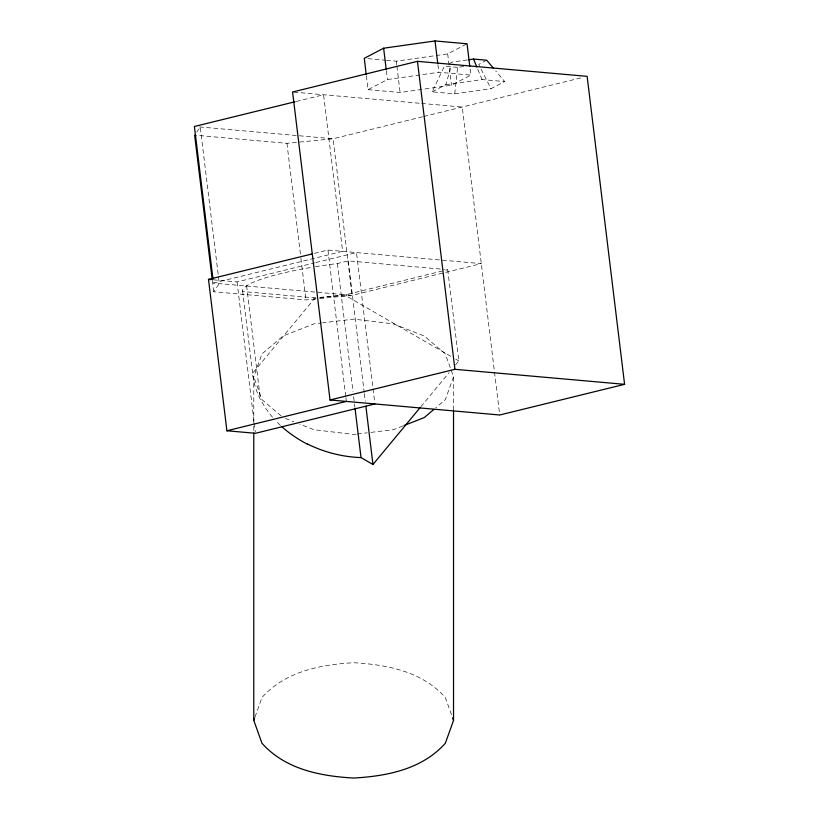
<?xml version="1.0" encoding="UTF-8"?>
<svg xmlns="http://www.w3.org/2000/svg" width="819" height="819" viewBox="0 0 819 819"><rect width="100%" height="100%" fill="white"/><g stroke="black" fill="none" stroke-linecap="round" stroke-linejoin="round"><path stroke-width="0.61" stroke-dasharray="4.09 3.07" d="M253.777 430.425L253.777 376.781L261.988 353.88L283.026 336.005L313.984 323.863L321.427 322.973M453.531 409.991L453.531 376.781L445.321 353.88L424.283 336.005L393.325 323.863L353.654 319.113L322.666 322.819M457.586 67.383L444.4 66.216L432.135 91.841L454.74 93.847L457.586 67.383L463.81 66.503M432.135 91.841L445.812 84.705L451.392 65.448M255.006 716.953L261.988 697.481C285.329 671.437 320.249 664.608 353.654 662.725C387.059 664.608 421.98 671.437 445.321 697.481L452.712 718.099M453.531 376.781L445.321 399.682L435.759 407.811M196.744 132.094L200.235 126.996L219.277 283.599L213.687 291.748L305.978 299.908L315.96 298.925M315.97 298.7A71.622 41.349 0 0 0 314.056 299.15L252.641 373.229A198.208 114.435 0 0 0 260.432 399.529L266.144 409.091L272.85 417.71M420.843 406.746L449.14 372.614M455.507 364.936L458.824 360.933L447.727 269.686L443.878 269.349M366.4 75.87L368.079 89.65L387.438 79.545L438.841 72.267L470.864 75.102L469.952 67.588M386.435 60.289L396.294 61.169L447.686 53.89L467.055 43.786M449.385 63.616L452.375 62.049L467.659 59.889M486.721 60.227L478.746 64.384L491.021 88.708L504.688 81.572L495.71 70.895M368.079 89.65L400.102 92.486L451.494 85.207L470.864 75.102M402.846 425.962L393.325 429.699L368.53 432.667M296.263 101.464L323.587 94.748L342.629 251.351L213.452 283.077L213.145 280.548M422.522 116.789L333.087 138.759L286.937 143.315L194.646 135.145M423.761 116.482L580.958 77.877M314.404 253.378L327.948 250.051L481.306 263.626L352.129 295.352L317.209 298.802M213.462 279.832L237.039 281.92L314.629 262.858M315.858 262.561L356.5 252.58L372.911 387.551M315.417 266.697A99.877 15.97 -6.9 0 1 337.418 263.534L348.208 260.882L441.369 269.123M319.799 297.379A99.877 15.97 -6.9 0 0 346.13 294.645L447.727 269.686M445.812 84.705L482.084 79.576L504.688 81.572M454.74 93.847L491.021 88.708M356.132 434.152L353.654 434.449L313.984 429.699L299.693 424.099M357.371 433.998L367.291 432.811M367.966 58.661L385.206 60.186M293.857 92.117L420.485 103.327M421.55 103.419L462.264 107.023L499.713 414.998M199.498 126.935L333.087 138.759L352.129 295.352L213.452 283.077M315.847 297.686A99.877 15.97 -6.9 0 1 313.892 297.829L242.7 291.533A99.877 15.97 -6.9 0 1 311.722 267.322M285.411 418.489L293.745 421.765M319.85 297.901A71.622 41.349 0 0 1 329.852 296.468A71.622 41.349 0 0 1 346.294 295.966L451.791 356.879M455.814 359.193L458.824 360.933M281.112 415.929L261.988 399.682L253.777 376.781M477.815 69.318L482.084 79.576M447.686 53.89L451.494 85.207M437.919 64.752L438.841 72.267M396.294 61.169L396.754 64.926M396.908 66.175L400.102 92.486M386.373 70.772L387.438 79.545M373.065 388.82L374.754 402.692M348.208 260.882L364.199 392.414M364.353 393.673L365.274 401.259M346.13 294.645L346.294 295.966M337.418 263.534L352.999 391.646M353.613 396.713L354.852 406.859M327.948 250.051L345.741 396.376M345.894 397.645L346.355 401.423M313.892 297.829L314.056 299.15M286.937 143.315L300.757 256.971M300.911 258.241L305.978 299.908M246.611 285.841L260.432 399.529M242.608 290.878L253.03 376.556M237.039 281.92L254.074 421.939M254.228 423.208L255.303 432.033M212.305 280.374L213.687 291.748M280.385 425.327A149.068 86.067 0 0 1 275.768 420.628"/><path stroke-width="1.23" d="M453.531 411.271L453.531 720.382L445.321 743.283C421.98 769.338 387.059 776.156 353.654 778.05C320.249 776.156 285.329 769.338 261.988 743.283L253.777 720.382L253.777 432.985M253.777 720.382L254.596 718.099M307.473 444C321.243 450.859 336.24 455.221 351.525 456.91A75.44 43.561 0 0 0 361.015 457.596L372.962 464.496L420.137 407.596M433.845 409.428L424.283 417.557L404.043 425.501M469.799 66.339L467.055 43.786L435.032 40.95L383.63 48.219L364.271 58.333L366.247 74.621M417.465 61.333L292.588 92.004L330.037 399.979L499.713 414.998L624.59 384.326L587.141 76.351L417.465 61.333L454.914 369.308L624.59 384.326M295.024 101.771L194.41 126.484L212.991 279.289M374.907 403.951L255.456 433.292L226.904 430.763L208.497 279.392L311.937 253.982M330.037 399.979L454.914 369.308M226.904 430.763L346.355 401.423M468.55 59.767L473.536 59.06L486.721 60.227L493.253 67.987M208.497 279.392L210.974 279.607M473.536 59.06L476.863 67.035M452.712 718.099L453.531 720.382M435.032 40.95L437.766 63.503M383.63 48.219L386.22 69.523M365.888 406.316L372.962 464.496M355.006 408.128L361.015 457.596M194.646 135.145L212.152 279.115M307.258 444.133A149.068 86.067 0 0 1 281.613 426.474"/></g></svg>
